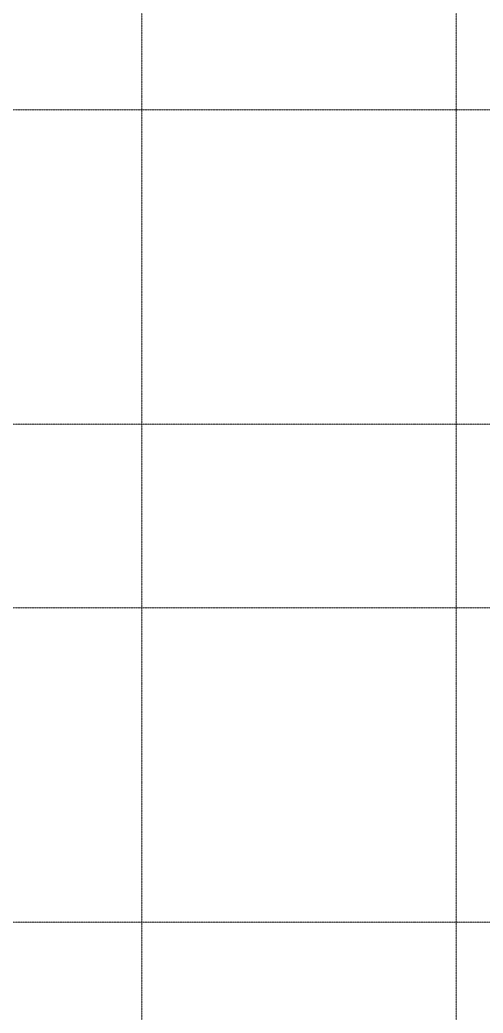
# Model space of a CAD drawing. Header units: millimetres. Extents: x -4730 to 98194, y -4296 to 93388.
# Drawn here: x 36673 to 45513, y 35263 to 54217 of the extents above; entities that cross this region are included whole.
import ezdxf

# ---------------------------------------------------------------- set-up
doc = ezdxf.new("R2010")
doc.units = ezdxf.units.MM
doc.linetypes.add('Линия сетки', pattern=[22.225, 12.7, -3.175, 3.175, -3.175])
doc.layers.add('Оси', color=7, linetype='Continuous', lineweight=9)

msp = doc.modelspace()

# ---------------------------------------------------------------- linework, layer by layer
at = {"layer": 'Оси', "linetype": 'Линия сетки'}
for p, q in [((39000, 93388.3703), (39000, -3096.3487)), ((45000, 93388.3703), (45000, -3096.3487)), ((98194.2682, 52500), (-3530.0173, 52500)), ((98194.2682, 46500), (-3530.0173, 46500)), ((98194.2682, 43000), (-3530.0173, 43000)), ((98194.2682, 37000), (-3530.0173, 37000))]:
    msp.add_line(p, q, dxfattribs=at)

doc.saveas('drawing.dxf')
